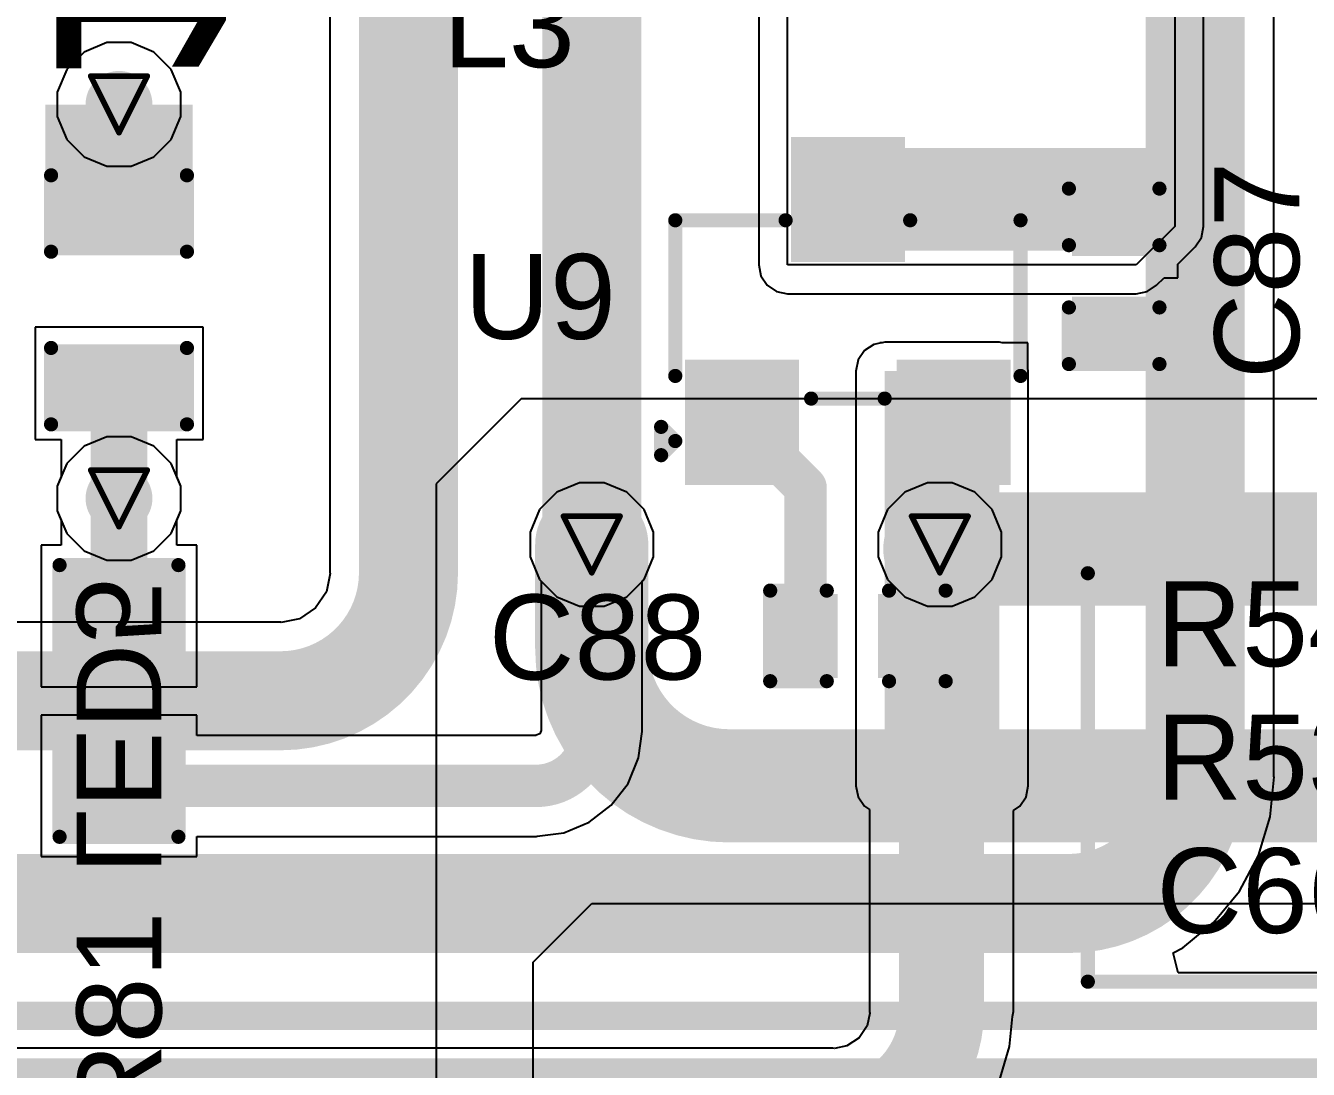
# Model space of a CAD drawing. Header units: inches. Extents: x 0 to 12.2, y 0 to 7.
# Drawn here: x 1.345 to 1.7982, y 2.9761 to 3.3449 of the extents above; entities that cross this region are included whole.
import ezdxf

# ---------------------------------------------------------------- set-up
doc = ezdxf.new("R2010")
doc.units = ezdxf.units.IN
doc.header["$MEASUREMENT"] = 0
for name, color, linetype in [('Bottom Layer', 5, 'Continuous'), ('Bottom Overlay', 54, 'Continuous'), ('Bottom Paste', 16, 'Continuous'), ('Bottom Solder', 6, 'Continuous'), ('Drill Drawing', 1, 'Continuous'), ('Layer 1', 16, 'Continuous'), ('Layer 2', 76, 'Continuous'), ('Top Layer', 1, 'Continuous'), ('Top Overlay', 2, 'Continuous'), ('Top Paste', 8, 'Continuous'), ('Top Solder', 216, 'Continuous'), ('Via Holes', 16, 'Continuous')]:
    doc.layers.add(name, color=color, linetype=linetype)
doc.styles.add('Arial', font='', dxfattribs={"height": 0.2})
doc.styles.add('Arial Black_Bold', font='', dxfattribs={"height": 0.2})
doc.styles.get('Arial').set_extended_font_data('Arial')
doc.styles.get('Arial Black_Bold').set_extended_font_data('Arial Black', bold=True)

# ---------------------------------------------------------------- blocks, each defined once
blk = doc.blocks.new('SOT_23_22')
at = {"layer": 'Top Layer'}
for points in [[(-0.01614, 0.05748), (0.01614, 0.05748), (0.01614, 0.02126), (-0.01614, 0.02126)], [(-0.05354, -0.02126), (-0.02126, -0.02126), (-0.02126, -0.05748), (-0.05354, -0.05748)], [(0.02126, -0.02126), (0.05354, -0.02126), (0.05354, -0.05748), (0.02126, -0.05748)]]:
    blk.add_hatch(color=1, dxfattribs=at).paths.add_polyline_path(points)
at = {"layer": 'Top Paste'}
for points in [[(-0.01614, 0.05748), (0.01614, 0.05748), (0.01614, 0.02126), (-0.01614, 0.02126)], [(-0.05354, -0.02126), (-0.02126, -0.02126), (-0.02126, -0.05748), (-0.05354, -0.05748)], [(0.02126, -0.02126), (0.05354, -0.02126), (0.05354, -0.05748), (0.02126, -0.05748)]]:
    blk.add_hatch(color=8, dxfattribs=at).paths.add_polyline_path(points)
at = {"layer": 'Top Solder'}
for points in [[(-0.02014, 0.06148), (0.02014, 0.06148), (0.02014, 0.01726), (-0.02014, 0.01726)], [(-0.05754, -0.01726), (-0.01726, -0.01726), (-0.01726, -0.06148), (-0.05754, -0.06148)], [(0.01726, -0.01726), (0.05754, -0.01726), (0.05754, -0.06148), (0.01726, -0.06148)]]:
    blk.add_hatch(color=216, dxfattribs=at).paths.add_polyline_path(points)
at = {"layer": 'Top Overlay'}
for points in [[(-0.061, 0.032, 0.005, 0.005, 0), (-0.022, 0.032, 0.005, 0.005, 0)], [(-0.061, -0.023, 0.005, 0.005, 0), (-0.061, 0.032, 0.005, 0.005, 0)], [(0.022, 0.032, 0.005, 0.005, 0), (0.061, 0.032, 0.005, 0.005, 0)], [(0.061, -0.023, 0.005, 0.005, 0), (0.061, 0.032, 0.005, 0.005, 0)], [(-0.013, -0.031, 0.005, 0.005, 0), (0.013, -0.031, 0.005, 0.005, 0)], [(-0.066, -0.051, 0.005, 0.005, 0), (-0.066, -0.041, 0.005, 0.005, 0)], [(-0.066, -0.041, 0.005, 0.005, 0), (-0.061, -0.046, 0.005, 0.005, 0)], [(-0.066, -0.051, 0.005, 0.005, 0), (-0.061, -0.046, 0.005, 0.005, 0)]]:
    blk.add_lwpolyline(points, format="xyseb", dxfattribs=at)
for points in [[(-0.06225, 0.032, 0.0025, 0.0025, 1), (-0.05975, 0.032, 0.0025, 0.0025, 1)], [(-0.06225, 0.032, 0.0025, 0.0025, 1), (-0.05975, 0.032, 0.0025, 0.0025, 1)], [(-0.02325, 0.032, 0.0025, 0.0025, 1), (-0.02075, 0.032, 0.0025, 0.0025, 1)], [(0.02075, 0.032, 0.0025, 0.0025, 1), (0.02325, 0.032, 0.0025, 0.0025, 1)], [(0.05975, 0.032, 0.0025, 0.0025, 1), (0.06225, 0.032, 0.0025, 0.0025, 1)], [(0.05975, 0.032, 0.0025, 0.0025, 1), (0.06225, 0.032, 0.0025, 0.0025, 1)], [(-0.06225, -0.023, 0.0025, 0.0025, 1), (-0.05975, -0.023, 0.0025, 0.0025, 1)], [(0.05975, -0.023, 0.0025, 0.0025, 1), (0.06225, -0.023, 0.0025, 0.0025, 1)], [(-0.01425, -0.031, 0.0025, 0.0025, 1), (-0.01175, -0.031, 0.0025, 0.0025, 1)], [(0.01175, -0.031, 0.0025, 0.0025, 1), (0.01425, -0.031, 0.0025, 0.0025, 1)], [(-0.06725, -0.041, 0.0025, 0.0025, 1), (-0.06475, -0.041, 0.0025, 0.0025, 1)], [(-0.06725, -0.041, 0.0025, 0.0025, 1), (-0.06475, -0.041, 0.0025, 0.0025, 1)], [(-0.06225, -0.046, 0.0025, 0.0025, 1), (-0.05975, -0.046, 0.0025, 0.0025, 1)], [(-0.06225, -0.046, 0.0025, 0.0025, 1), (-0.05975, -0.046, 0.0025, 0.0025, 1)], [(-0.06725, -0.051, 0.0025, 0.0025, 1), (-0.06475, -0.051, 0.0025, 0.0025, 1)], [(-0.06725, -0.051, 0.0025, 0.0025, 1), (-0.06475, -0.051, 0.0025, 0.0025, 1)]]:
    blk.add_lwpolyline(points, format="xyseb", close=True, dxfattribs=at)
blk = doc.blocks.new('R___0603_83')
at = {"layer": 'Top Layer'}
for points in [[(-0.015, 0.0175), (-0.015, -0.0175), (-0.045, -0.0175), (-0.045, 0.0175)], [(0.045, 0.0175), (0.045, -0.0175), (0.015, -0.0175), (0.015, 0.0175)]]:
    blk.add_hatch(color=1, dxfattribs=at).paths.add_polyline_path(points)
at = {"layer": 'Top Paste'}
for points in [[(-0.015, 0.0175), (-0.015, -0.0175), (-0.045, -0.0175), (-0.045, 0.0175)], [(0.045, 0.0175), (0.045, -0.0175), (0.015, -0.0175), (0.015, 0.0175)]]:
    blk.add_hatch(color=8, dxfattribs=at).paths.add_polyline_path(points)
at = {"layer": 'Top Solder'}
for points in [[(-0.011, 0.0215), (-0.011, -0.0215), (-0.049, -0.0215), (-0.049, 0.0215)], [(0.049, 0.0215), (0.049, -0.0215), (0.011, -0.0215), (0.011, 0.0215)]]:
    blk.add_hatch(color=216, dxfattribs=at).paths.add_polyline_path(points)
at = {"layer": 'Top Overlay'}
for points in [[(0.048, 0.021, 0.005, 0.005, 0), (-0.048, 0.021, 0.005, 0.005, 0)], [(-0.048, -0.021, 0.005, 0.005, 0), (-0.048, 0.021, 0.005, 0.005, 0)], [(0.048, -0.021, 0.005, 0.005, 0), (0.048, 0.021, 0.005, 0.005, 0)], [(0.048, -0.021, 0.005, 0.005, 0), (-0.048, -0.021, 0.005, 0.005, 0)]]:
    blk.add_lwpolyline(points, format="xyseb", dxfattribs=at)
for points in [[(-0.04925, 0.021, 0.0025, 0.0025, 1), (-0.04675, 0.021, 0.0025, 0.0025, 1)], [(-0.04925, 0.021, 0.0025, 0.0025, 1), (-0.04675, 0.021, 0.0025, 0.0025, 1)], [(0.04675, 0.021, 0.0025, 0.0025, 1), (0.04925, 0.021, 0.0025, 0.0025, 1)], [(0.04675, 0.021, 0.0025, 0.0025, 1), (0.04925, 0.021, 0.0025, 0.0025, 1)], [(-0.04925, -0.021, 0.0025, 0.0025, 1), (-0.04675, -0.021, 0.0025, 0.0025, 1)], [(-0.04925, -0.021, 0.0025, 0.0025, 1), (-0.04675, -0.021, 0.0025, 0.0025, 1)], [(0.04675, -0.021, 0.0025, 0.0025, 1), (0.04925, -0.021, 0.0025, 0.0025, 1)], [(0.04675, -0.021, 0.0025, 0.0025, 1), (0.04925, -0.021, 0.0025, 0.0025, 1)]]:
    blk.add_lwpolyline(points, format="xyseb", close=True, dxfattribs=at)
blk = doc.blocks.new('LED_0603_B_177')
at = {"layer": 'Bottom Layer'}
for points in [[(-0.03937, 0.01969), (-0.01969, 0.01969), (-0.01969, -0.01969), (-0.03937, -0.01969)], [(0.01969, 0.01969), (0.03937, 0.01969), (0.03937, -0.01969), (0.01969, -0.01969)]]:
    blk.add_hatch(color=5, dxfattribs=at).paths.add_polyline_path(points)
at = {"layer": 'Bottom Overlay'}
blk.add_hatch(color=54, dxfattribs=at).paths.add_polyline_path([(0.044, -0.026), (0.069, -0.026), (0.069, 0.026), (0.044, 0.026)])
at = {"layer": 'Bottom Paste'}
for points in [[(-0.03937, 0.01969), (-0.01969, 0.01969), (-0.01969, -0.01969), (-0.03937, -0.01969)], [(0.01969, 0.01969), (0.03937, 0.01969), (0.03937, -0.01969), (0.01969, -0.01969)]]:
    blk.add_hatch(color=16, dxfattribs=at).paths.add_polyline_path(points)
at = {"layer": 'Bottom Solder'}
for points in [[(-0.04337, 0.02369), (-0.01569, 0.02369), (-0.01569, -0.02369), (-0.04337, -0.02369)], [(0.01569, 0.02369), (0.04337, 0.02369), (0.04337, -0.02369), (0.01569, -0.02369)]]:
    blk.add_hatch(color=6, dxfattribs=at).paths.add_polyline_path(points)
at = {"layer": 'Bottom Overlay'}
for points in [[(-0.044, 0.024, 0.005, 0.005, 0), (-0.044, -0.024, 0.005, 0.005, 0)], [(-0.044, 0.024, 0.005, 0.005, 0), (-0.017, 0.024, 0.005, 0.005, 0)], [(0.017, 0.024, 0.005, 0.005, 0), (0.044, 0.024, 0.005, 0.005, 0)], [(0.044, 0.024, 0.005, 0.005, 0), (0.044, -0.024, 0.005, 0.005, 0)], [(-0.044, -0.024, 0.005, 0.005, 0), (-0.017, -0.024, 0.005, 0.005, 0)], [(0.017, -0.024, 0.005, 0.005, 0), (0.044, -0.024, 0.005, 0.005, 0)]]:
    blk.add_lwpolyline(points, format="xyseb", dxfattribs=at)
for points in [[(-0.04525, 0.024, 0.0025, 0.0025, 1), (-0.04275, 0.024, 0.0025, 0.0025, 1)], [(-0.04525, 0.024, 0.0025, 0.0025, 1), (-0.04275, 0.024, 0.0025, 0.0025, 1)], [(-0.01825, 0.024, 0.0025, 0.0025, 1), (-0.01575, 0.024, 0.0025, 0.0025, 1)], [(0.01575, 0.024, 0.0025, 0.0025, 1), (0.01825, 0.024, 0.0025, 0.0025, 1)], [(0.04275, 0.024, 0.0025, 0.0025, 1), (0.04525, 0.024, 0.0025, 0.0025, 1)], [(0.04275, 0.024, 0.0025, 0.0025, 1), (0.04525, 0.024, 0.0025, 0.0025, 1)], [(-0.04525, -0.024, 0.0025, 0.0025, 1), (-0.04275, -0.024, 0.0025, 0.0025, 1)], [(-0.04525, -0.024, 0.0025, 0.0025, 1), (-0.04275, -0.024, 0.0025, 0.0025, 1)], [(-0.01825, -0.024, 0.0025, 0.0025, 1), (-0.01575, -0.024, 0.0025, 0.0025, 1)], [(0.01575, -0.024, 0.0025, 0.0025, 1), (0.01825, -0.024, 0.0025, 0.0025, 1)], [(0.04275, -0.024, 0.0025, 0.0025, 1), (0.04525, -0.024, 0.0025, 0.0025, 1)], [(0.04275, -0.024, 0.0025, 0.0025, 1), (0.04525, -0.024, 0.0025, 0.0025, 1)]]:
    blk.add_lwpolyline(points, format="xyseb", close=True, dxfattribs=at)
blk = doc.blocks.new('C___0402_268')
at = {"layer": 'Top Layer'}
for points in [[(-0.0275, -0.0125), (-0.0275, 0.0125), (-0.0095, 0.0125), (-0.0095, -0.0125)], [(0.0095, -0.0125), (0.0095, 0.0125), (0.0275, 0.0125), (0.0275, -0.0125)]]:
    blk.add_hatch(color=1, dxfattribs=at).paths.add_polyline_path(points)
at = {"layer": 'Top Paste'}
for points in [[(-0.0275, -0.0125), (-0.0275, 0.0125), (-0.0095, 0.0125), (-0.0095, -0.0125)], [(0.0095, -0.0125), (0.0095, 0.0125), (0.0275, 0.0125), (0.0275, -0.0125)]]:
    blk.add_hatch(color=8, dxfattribs=at).paths.add_polyline_path(points)
at = {"layer": 'Top Solder'}
for points in [[(-0.02986, -0.01486), (-0.02986, 0.01486), (-0.00714, 0.01486), (-0.00714, -0.01486)], [(0.00714, -0.01486), (0.00714, 0.01486), (0.02986, 0.01486), (0.02986, -0.01486)]]:
    blk.add_hatch(color=216, dxfattribs=at).paths.add_polyline_path(points)
at = {"layer": 'Top Overlay'}
for points in [[(-0.031, 0.016, 0.005, 0.005, 0), (-0.011, 0.016, 0.005, 0.005, 0)], [(-0.031, -0.016, 0.005, 0.005, 0), (-0.031, 0.016, 0.005, 0.005, 0)], [(0.011, 0.016, 0.005, 0.005, 0), (0.031, 0.016, 0.005, 0.005, 0)], [(0.031, -0.016, 0.005, 0.005, 0), (0.031, 0.016, 0.005, 0.005, 0)], [(-0.031, -0.016, 0.005, 0.005, 0), (-0.011, -0.016, 0.005, 0.005, 0)], [(0.011, -0.016, 0.005, 0.005, 0), (0.031, -0.016, 0.005, 0.005, 0)]]:
    blk.add_lwpolyline(points, format="xyseb", dxfattribs=at)
for points in [[(-0.03225, 0.016, 0.0025, 0.0025, 1), (-0.02975, 0.016, 0.0025, 0.0025, 1)], [(-0.03225, 0.016, 0.0025, 0.0025, 1), (-0.02975, 0.016, 0.0025, 0.0025, 1)], [(-0.01225, 0.016, 0.0025, 0.0025, 1), (-0.00975, 0.016, 0.0025, 0.0025, 1)], [(0.00975, 0.016, 0.0025, 0.0025, 1), (0.01225, 0.016, 0.0025, 0.0025, 1)], [(0.02975, 0.016, 0.0025, 0.0025, 1), (0.03225, 0.016, 0.0025, 0.0025, 1)], [(0.02975, 0.016, 0.0025, 0.0025, 1), (0.03225, 0.016, 0.0025, 0.0025, 1)], [(-0.03225, -0.016, 0.0025, 0.0025, 1), (-0.02975, -0.016, 0.0025, 0.0025, 1)], [(-0.03225, -0.016, 0.0025, 0.0025, 1), (-0.02975, -0.016, 0.0025, 0.0025, 1)], [(-0.01225, -0.016, 0.0025, 0.0025, 1), (-0.00975, -0.016, 0.0025, 0.0025, 1)], [(0.00975, -0.016, 0.0025, 0.0025, 1), (0.01225, -0.016, 0.0025, 0.0025, 1)], [(0.02975, -0.016, 0.0025, 0.0025, 1), (0.03225, -0.016, 0.0025, 0.0025, 1)], [(0.02975, -0.016, 0.0025, 0.0025, 1), (0.03225, -0.016, 0.0025, 0.0025, 1)]]:
    blk.add_lwpolyline(points, format="xyseb", close=True, dxfattribs=at)
blk = doc.blocks.new('C___0402_269')
at = {"layer": 'Top Layer'}
for points in [[(-0.0275, -0.0125), (-0.0275, 0.0125), (-0.0095, 0.0125), (-0.0095, -0.0125)], [(0.0095, -0.0125), (0.0095, 0.0125), (0.0275, 0.0125), (0.0275, -0.0125)]]:
    blk.add_hatch(color=1, dxfattribs=at).paths.add_polyline_path(points)
at = {"layer": 'Top Paste'}
for points in [[(-0.0275, -0.0125), (-0.0275, 0.0125), (-0.0095, 0.0125), (-0.0095, -0.0125)], [(0.0095, -0.0125), (0.0095, 0.0125), (0.0275, 0.0125), (0.0275, -0.0125)]]:
    blk.add_hatch(color=8, dxfattribs=at).paths.add_polyline_path(points)
at = {"layer": 'Top Solder'}
for points in [[(-0.02986, -0.01486), (-0.02986, 0.01486), (-0.00714, 0.01486), (-0.00714, -0.01486)], [(0.00714, -0.01486), (0.00714, 0.01486), (0.02986, 0.01486), (0.02986, -0.01486)]]:
    blk.add_hatch(color=216, dxfattribs=at).paths.add_polyline_path(points)
at = {"layer": 'Top Overlay'}
for points in [[(-0.031, 0.016, 0.005, 0.005, 0), (-0.011, 0.016, 0.005, 0.005, 0)], [(-0.031, 0.016, 0.005, 0.005, 0), (-0.031, -0.016, 0.005, 0.005, 0)], [(0.011, 0.016, 0.005, 0.005, 0), (0.031, 0.016, 0.005, 0.005, 0)], [(0.031, 0.016, 0.005, 0.005, 0), (0.031, -0.016, 0.005, 0.005, 0)], [(-0.031, -0.016, 0.005, 0.005, 0), (-0.011, -0.016, 0.005, 0.005, 0)], [(0.011, -0.016, 0.005, 0.005, 0), (0.031, -0.016, 0.005, 0.005, 0)]]:
    blk.add_lwpolyline(points, format="xyseb", dxfattribs=at)
for points in [[(-0.03225, 0.016, 0.0025, 0.0025, 1), (-0.02975, 0.016, 0.0025, 0.0025, 1)], [(-0.03225, 0.016, 0.0025, 0.0025, 1), (-0.02975, 0.016, 0.0025, 0.0025, 1)], [(-0.01225, 0.016, 0.0025, 0.0025, 1), (-0.00975, 0.016, 0.0025, 0.0025, 1)], [(0.00975, 0.016, 0.0025, 0.0025, 1), (0.01225, 0.016, 0.0025, 0.0025, 1)], [(0.02975, 0.016, 0.0025, 0.0025, 1), (0.03225, 0.016, 0.0025, 0.0025, 1)], [(0.02975, 0.016, 0.0025, 0.0025, 1), (0.03225, 0.016, 0.0025, 0.0025, 1)], [(-0.03225, -0.016, 0.0025, 0.0025, 1), (-0.02975, -0.016, 0.0025, 0.0025, 1)], [(-0.03225, -0.016, 0.0025, 0.0025, 1), (-0.02975, -0.016, 0.0025, 0.0025, 1)], [(-0.01225, -0.016, 0.0025, 0.0025, 1), (-0.00975, -0.016, 0.0025, 0.0025, 1)], [(0.00975, -0.016, 0.0025, 0.0025, 1), (0.01225, -0.016, 0.0025, 0.0025, 1)], [(0.02975, -0.016, 0.0025, 0.0025, 1), (0.03225, -0.016, 0.0025, 0.0025, 1)], [(0.02975, -0.016, 0.0025, 0.0025, 1), (0.03225, -0.016, 0.0025, 0.0025, 1)]]:
    blk.add_lwpolyline(points, format="xyseb", close=True, dxfattribs=at)

msp = doc.modelspace()

# ---------------------------------------------------------------- hatches: boundary and pattern name
at = {"layer": 'Bottom Layer'}
h = msp.add_hatch(color=5, dxfattribs=at)
edge = h.paths.add_edge_path()
edge.add_arc((1.37795, 3.31709), 0.01181, 0, 360)
h = msp.add_hatch(color=5, dxfattribs=at)
edge = h.paths.add_edge_path()
edge.add_arc((1.37795, 3.17787), 0.01181, 0, 360)
h = msp.add_hatch(color=5, dxfattribs=at)
edge = h.paths.add_edge_path()
edge.add_arc((1.545, 3.16159), 0.01181, 0, 360)
h = msp.add_hatch(color=5, dxfattribs=at)
edge = h.paths.add_edge_path()
edge.add_arc((1.668, 3.16159), 0.01181, 0, 360)
at = {"layer": 'Layer 1'}
h = msp.add_hatch(color=16, dxfattribs=at)
edge = h.paths.add_edge_path()
edge.add_arc((1.37795, 3.31709), 0.01181, 0, 360)
h = msp.add_hatch(color=16, dxfattribs=at)
edge = h.paths.add_edge_path()
edge.add_arc((1.37795, 3.17787), 0.01181, 0, 360)
h = msp.add_hatch(color=16, dxfattribs=at)
edge = h.paths.add_edge_path()
edge.add_arc((1.545, 3.16159), 0.01181, 0, 360)
h = msp.add_hatch(color=16, dxfattribs=at)
edge = h.paths.add_edge_path()
edge.add_arc((1.668, 3.16159), 0.01181, 0, 360)
at = {"layer": 'Layer 2'}
h = msp.add_hatch(color=76, dxfattribs=at)
edge = h.paths.add_edge_path()
edge.add_arc((1.37795, 3.31709), 0.01181, 0, 360)
h = msp.add_hatch(color=76, dxfattribs=at)
edge = h.paths.add_edge_path()
edge.add_arc((1.37795, 3.17787), 0.01181, 0, 360)
h = msp.add_hatch(color=76, dxfattribs=at)
edge = h.paths.add_edge_path()
edge.add_arc((1.545, 3.16159), 0.01181, 0, 360)
h = msp.add_hatch(color=76, dxfattribs=at)
edge = h.paths.add_edge_path()
edge.add_arc((1.668, 3.16159), 0.01181, 0, 360)
at = {"layer": 'Top Layer'}
h = msp.add_hatch(color=1, dxfattribs=at)
edge = h.paths.add_edge_path()
edge.add_arc((1.37795, 3.31709), 0.01181, 0, 360)
for points in [[(1.61937, 3.2654), (1.7421, 3.2654), (1.7421, 3.30162), (1.61937, 3.30162)], [(1.64855, 3.0763), (1.68905, 3.0763), (1.68905, 3.22288), (1.64855, 3.22288)]]:
    msp.add_hatch(color=1, dxfattribs=at).paths.add_polyline_path(points)
h = msp.add_hatch(color=1, dxfattribs=at)
edge = h.paths.add_edge_path()
edge.add_arc((1.37795, 3.17787), 0.01181, 0, 360)
h = msp.add_hatch(color=1, dxfattribs=at)
edge = h.paths.add_edge_path()
edge.add_arc((1.545, 3.16159), 0.01181, 0, 360)
h = msp.add_hatch(color=1, dxfattribs=at)
edge = h.paths.add_edge_path()
edge.add_arc((1.668, 3.16159), 0.01181, 0, 360)
at = {"layer": 'Via Holes'}
h = msp.add_hatch(color=7, dxfattribs=at)
edge = h.paths.add_edge_path()
edge.add_arc((1.37795, 3.31709), 0.00591, 0, 360)
h = msp.add_hatch(color=7, dxfattribs=at)
edge = h.paths.add_edge_path()
edge.add_arc((1.37795, 3.17787), 0.00591, 0, 360)
h = msp.add_hatch(color=7, dxfattribs=at)
edge = h.paths.add_edge_path()
edge.add_arc((1.545, 3.16159), 0.00591, 0, 360)
h = msp.add_hatch(color=7, dxfattribs=at)
edge = h.paths.add_edge_path()
edge.add_arc((1.668, 3.16159), 0.00591, 0, 360)

# ---------------------------------------------------------------- linework, layer by layer
at = {"layer": 'Bottom Layer'}
for p, q in [((1.4525, 3.76971), (1.4525, 3.15156)), ((1.78598, 3.07949), (1.78598, 3.63749)), ((1.40764, 3.23835), (1.34827, 3.23835)), ((1.34827, 3.23835), (1.34827, 3.19866)), ((1.40764, 3.19866), (1.40764, 3.23835)), ((1.34827, 3.19866), (1.35756, 3.19866)), ((1.35756, 3.19866), (1.35756, 3.18563)), ((1.39834, 3.18563), (1.39834, 3.19866)), ((1.39834, 3.19866), (1.40764, 3.19866)), ((1.35756, 3.18563), (1.35614, 3.18221)), ((1.35614, 3.18221), (1.35614, 3.17353)), ((1.39976, 3.18221), (1.39834, 3.18563)), ((1.39976, 3.17353), (1.39976, 3.18221)), ((1.35614, 3.17353), (1.35946, 3.16551)), ((1.39644, 3.16551), (1.39976, 3.17353)), ((1.35946, 3.16551), (1.3656, 3.15938)), ((1.39031, 3.15938), (1.39644, 3.16551)), ((1.3656, 3.15938), (1.37361, 3.15606)), ((1.38229, 3.15606), (1.39031, 3.15938)), ((1.37361, 3.15606), (1.38229, 3.15606)), ((1.45253, 3.15133), (1.45124, 3.14485)), ((1.4525, 3.15156), (1.45253, 3.15133)), ((1.45124, 3.14485), (1.44744, 3.13916)), ((1.44744, 3.13916), (1.44175, 3.13536)), ((1.43504, 3.1341), (1.18784, 3.1341)), ((1.43527, 3.13407), (1.43504, 3.1341)), ((1.44175, 3.13536), (1.43527, 3.13407)), ((1.7847, 3.06532), (1.78609, 3.07949)), ((1.78609, 3.07949), (1.78598, 3.07949)), ((1.78057, 3.0517), (1.7847, 3.06532)), ((1.77386, 3.03915), (1.78057, 3.0517)), ((1.76483, 3.02815), (1.77386, 3.03915)), ((1.75383, 3.01912), (1.76483, 3.02815)), ((1.75041, 3.01729), (1.75383, 3.01912)), ((1.75216, 3.01029), (1.75041, 3.01729)), ((2.17445, 3.01029), (1.75216, 3.01029))]:
    msp.add_line(p, q, dxfattribs=at)
for points in [[(1.48024, 3.15156, 0.035, 0.035, 0), (1.48024, 3.76971, 0.035, 0.035, 0)], [(1.545, 3.16159, 0.035, 0.035, 0), (1.545, 3.74996, 0.035, 0.035, 0)], [(1.75824, 3.07949, 0.035, 0.035, 0), (1.75824, 3.63749, 0.035, 0.035, 0)], [(1.37795, 3.27756, 0.02, 0.02, 0), (1.37795, 3.31709, 0.02, 0.02, 0)], [(1.37795, 3.17787, 0.02, 0.02, 0), (1.37795, 3.21739, 0.02, 0.02, 0)], [(1.48024, 3.15156, 0.035, 0.035, -0.414214), (1.43504, 3.10636, 0.035, 0.035, 0)], [(1.18784, 3.10636, 0.035, 0.035, 0), (1.43504, 3.10636, 0.035, 0.035, 0)], [(1.75824, 3.07949, 0.035, 0.035, -0.414214), (1.71349, 3.03473, 0.035, 0.035, 0)], [(1.29921, 3.03473, 0.035, 0.035, 0), (1.71349, 3.03473, 0.035, 0.035, 0)], [(0.973, 2.995, 0.01, 0.01, 0), (3.04871, 2.995, 0.01, 0.01, 0)], [(0.97025, 2.975, 0.01, 0.01, 0), (3.03095, 2.975, 0.01, 0.01, 0)]]:
    msp.add_lwpolyline(points, format="xyseb", dxfattribs=at)
for points in [[(1.37295, 3.31709, 0.01, 0.01, 1), (1.38295, 3.31709, 0.01, 0.01, 1)], [(1.37295, 3.27756, 0.01, 0.01, 1), (1.38295, 3.27756, 0.01, 0.01, 1)], [(1.37295, 3.21739, 0.01, 0.01, 1), (1.38295, 3.21739, 0.01, 0.01, 1)], [(1.37295, 3.17787, 0.01, 0.01, 1), (1.38295, 3.17787, 0.01, 0.01, 1)], [(1.53625, 3.16159, 0.0175, 0.0175, 1), (1.55375, 3.16159, 0.0175, 0.0175, 1)], [(1.47149, 3.15156, 0.0175, 0.0175, 1), (1.48899, 3.15156, 0.0175, 0.0175, 1)], [(1.47149, 3.15156, 0.0175, 0.0175, 1), (1.48899, 3.15156, 0.0175, 0.0175, 1)], [(1.42629, 3.10636, 0.0175, 0.0175, 1), (1.44379, 3.10636, 0.0175, 0.0175, 1)], [(1.42629, 3.10636, 0.0175, 0.0175, 1), (1.44379, 3.10636, 0.0175, 0.0175, 1)], [(1.74949, 3.07949, 0.0175, 0.0175, 1), (1.76699, 3.07949, 0.0175, 0.0175, 1)], [(1.74949, 3.07949, 0.0175, 0.0175, 1), (1.76699, 3.07949, 0.0175, 0.0175, 1)], [(1.70474, 3.03473, 0.0175, 0.0175, 1), (1.72224, 3.03473, 0.0175, 0.0175, 1)], [(1.70474, 3.03473, 0.0175, 0.0175, 1), (1.72224, 3.03473, 0.0175, 0.0175, 1)]]:
    msp.add_lwpolyline(points, format="xyseb", close=True, dxfattribs=at)
at = {"layer": 'Drill Drawing'}
for points in [[(1.36795, 3.32709, 0.002, 0.002, 0), (1.38795, 3.32709, 0.002, 0.002, 0)], [(1.36795, 3.32709, 0.002, 0.002, 0), (1.37795, 3.30709, 0.002, 0.002, 0)], [(1.37795, 3.30709, 0.002, 0.002, 0), (1.38795, 3.32709, 0.002, 0.002, 0)], [(1.36795, 3.18787, 0.002, 0.002, 0), (1.38795, 3.18787, 0.002, 0.002, 0)], [(1.36795, 3.18787, 0.002, 0.002, 0), (1.37795, 3.16787, 0.002, 0.002, 0)], [(1.37795, 3.16787, 0.002, 0.002, 0), (1.38795, 3.18787, 0.002, 0.002, 0)], [(1.535, 3.17159, 0.002, 0.002, 0), (1.555, 3.17159, 0.002, 0.002, 0)], [(1.535, 3.17159, 0.002, 0.002, 0), (1.545, 3.15159, 0.002, 0.002, 0)], [(1.545, 3.15159, 0.002, 0.002, 0), (1.555, 3.17159, 0.002, 0.002, 0)], [(1.658, 3.17159, 0.002, 0.002, 0), (1.678, 3.17159, 0.002, 0.002, 0)], [(1.658, 3.17159, 0.002, 0.002, 0), (1.668, 3.15159, 0.002, 0.002, 0)], [(1.668, 3.15159, 0.002, 0.002, 0), (1.678, 3.17159, 0.002, 0.002, 0)]]:
    msp.add_lwpolyline(points, format="xyseb", dxfattribs=at)
for points in [[(1.36745, 3.32709, 0.001, 0.001, 1), (1.36845, 3.32709, 0.001, 0.001, 1)], [(1.36745, 3.32709, 0.001, 0.001, 1), (1.36845, 3.32709, 0.001, 0.001, 1)], [(1.38745, 3.32709, 0.001, 0.001, 1), (1.38845, 3.32709, 0.001, 0.001, 1)], [(1.38745, 3.32709, 0.001, 0.001, 1), (1.38845, 3.32709, 0.001, 0.001, 1)], [(1.37745, 3.30709, 0.001, 0.001, 1), (1.37845, 3.30709, 0.001, 0.001, 1)], [(1.37745, 3.30709, 0.001, 0.001, 1), (1.37845, 3.30709, 0.001, 0.001, 1)], [(1.36745, 3.18787, 0.001, 0.001, 1), (1.36845, 3.18787, 0.001, 0.001, 1)], [(1.36745, 3.18787, 0.001, 0.001, 1), (1.36845, 3.18787, 0.001, 0.001, 1)], [(1.38745, 3.18787, 0.001, 0.001, 1), (1.38845, 3.18787, 0.001, 0.001, 1)], [(1.38745, 3.18787, 0.001, 0.001, 1), (1.38845, 3.18787, 0.001, 0.001, 1)], [(1.37745, 3.16787, 0.001, 0.001, 1), (1.37845, 3.16787, 0.001, 0.001, 1)], [(1.37745, 3.16787, 0.001, 0.001, 1), (1.37845, 3.16787, 0.001, 0.001, 1)], [(1.5345, 3.17159, 0.001, 0.001, 1), (1.5355, 3.17159, 0.001, 0.001, 1)], [(1.5345, 3.17159, 0.001, 0.001, 1), (1.5355, 3.17159, 0.001, 0.001, 1)], [(1.5545, 3.17159, 0.001, 0.001, 1), (1.5555, 3.17159, 0.001, 0.001, 1)], [(1.5545, 3.17159, 0.001, 0.001, 1), (1.5555, 3.17159, 0.001, 0.001, 1)], [(1.6575, 3.17159, 0.001, 0.001, 1), (1.6585, 3.17159, 0.001, 0.001, 1)], [(1.6575, 3.17159, 0.001, 0.001, 1), (1.6585, 3.17159, 0.001, 0.001, 1)], [(1.6775, 3.17159, 0.001, 0.001, 1), (1.6785, 3.17159, 0.001, 0.001, 1)], [(1.6775, 3.17159, 0.001, 0.001, 1), (1.6785, 3.17159, 0.001, 0.001, 1)], [(1.5445, 3.15159, 0.001, 0.001, 1), (1.5455, 3.15159, 0.001, 0.001, 1)], [(1.5445, 3.15159, 0.001, 0.001, 1), (1.5455, 3.15159, 0.001, 0.001, 1)], [(1.6675, 3.15159, 0.001, 0.001, 1), (1.6685, 3.15159, 0.001, 0.001, 1)], [(1.6675, 3.15159, 0.001, 0.001, 1), (1.6685, 3.15159, 0.001, 0.001, 1)]]:
    msp.add_lwpolyline(points, format="xyseb", close=True, dxfattribs=at)
at = {"layer": 'Layer 1'}
for p, q in [((1.3656, 3.19636), (1.35946, 3.19022)), ((1.37361, 3.19968), (1.3656, 3.19636)), ((1.38229, 3.19968), (1.37361, 3.19968)), ((1.39031, 3.19636), (1.38229, 3.19968)), ((1.39644, 3.19022), (1.39031, 3.19636)), ((1.35946, 3.19022), (1.35614, 3.18221)), ((1.39976, 3.18221), (1.39644, 3.19022)), ((1.35614, 3.18221), (1.35614, 3.17353)), ((1.39976, 3.17353), (1.39976, 3.18221)), ((1.54066, 3.1834), (1.53265, 3.18008)), ((1.54934, 3.1834), (1.54066, 3.1834)), ((1.55735, 3.18008), (1.54934, 3.1834)), ((1.66366, 3.1834), (1.65565, 3.18008)), ((1.67234, 3.1834), (1.66366, 3.1834)), ((1.68035, 3.18008), (1.67234, 3.1834)), ((1.53265, 3.18008), (1.52651, 3.17394)), ((1.56349, 3.17394), (1.55735, 3.18008)), ((1.65565, 3.18008), (1.64951, 3.17394)), ((1.68649, 3.17394), (1.68035, 3.18008)), ((1.35614, 3.17353), (1.35946, 3.16551)), ((1.39644, 3.16551), (1.39976, 3.17353)), ((1.52651, 3.17394), (1.52319, 3.16592)), ((1.56681, 3.16592), (1.56349, 3.17394)), ((1.64951, 3.17394), (1.64619, 3.16592)), ((1.68981, 3.16592), (1.68649, 3.17394)), ((1.35946, 3.16551), (1.3656, 3.15938)), ((1.39031, 3.15938), (1.39644, 3.16551)), ((1.52319, 3.16592), (1.52319, 3.15725)), ((1.56681, 3.15725), (1.56681, 3.16592)), ((1.64619, 3.16592), (1.64619, 3.15725)), ((1.68981, 3.15725), (1.68981, 3.16592)), ((1.3656, 3.15938), (1.37361, 3.15606)), ((1.38229, 3.15606), (1.39031, 3.15938)), ((1.37361, 3.15606), (1.38229, 3.15606)), ((1.52319, 3.15725), (1.52651, 3.14923)), ((1.56349, 3.14923), (1.56681, 3.15725)), ((1.64619, 3.15725), (1.64951, 3.14923)), ((1.68649, 3.14923), (1.68981, 3.15725)), ((1.52651, 3.14923), (1.53265, 3.1431)), ((1.55735, 3.1431), (1.56349, 3.14923)), ((1.64951, 3.14923), (1.65565, 3.1431)), ((1.68035, 3.1431), (1.68649, 3.14923)), ((1.53265, 3.1431), (1.54066, 3.13978)), ((1.54934, 3.13978), (1.55735, 3.1431)), ((1.65565, 3.1431), (1.66366, 3.13978)), ((1.67234, 3.13978), (1.68035, 3.1431)), ((1.54066, 3.13978), (1.54934, 3.13978)), ((1.66366, 3.13978), (1.67234, 3.13978))]:
    msp.add_line(p, q, dxfattribs=at)
at = {"layer": 'Layer 2'}
for p, q in [((1.37361, 3.3389), (1.3656, 3.33558)), ((1.38229, 3.3389), (1.37361, 3.3389)), ((1.39031, 3.33558), (1.38229, 3.3389)), ((1.3656, 3.33558), (1.35946, 3.32944)), ((1.39644, 3.32944), (1.39031, 3.33558)), ((1.35946, 3.32944), (1.35614, 3.32142)), ((1.39976, 3.32142), (1.39644, 3.32944)), ((1.35614, 3.32142), (1.35614, 3.31275)), ((1.39976, 3.31275), (1.39976, 3.32142)), ((1.35614, 3.31275), (1.35946, 3.30473)), ((1.39644, 3.30473), (1.39976, 3.31275)), ((1.35946, 3.30473), (1.3656, 3.2986)), ((1.39031, 3.2986), (1.39644, 3.30473)), ((1.3656, 3.2986), (1.37361, 3.29528)), ((1.37361, 3.29528), (1.38229, 3.29528)), ((1.38229, 3.29528), (1.39031, 3.2986)), ((1.52, 3.213), (1.49, 3.183)), ((2.30012, 3.213), (1.52, 3.213)), ((1.3656, 3.19636), (1.35946, 3.19022)), ((1.37361, 3.19968), (1.3656, 3.19636)), ((1.38229, 3.19968), (1.37361, 3.19968)), ((1.39031, 3.19636), (1.38229, 3.19968)), ((1.39644, 3.19022), (1.39031, 3.19636)), ((1.35946, 3.19022), (1.35614, 3.18221)), ((1.39976, 3.18221), (1.39644, 3.19022)), ((1.35614, 3.18221), (1.35614, 3.17353)), ((1.39976, 3.17353), (1.39976, 3.18221)), ((1.49, 3.183), (1.49, 1.99269)), ((1.35614, 3.17353), (1.35946, 3.16551)), ((1.39644, 3.16551), (1.39976, 3.17353)), ((1.35946, 3.16551), (1.3656, 3.15938)), ((1.39031, 3.15938), (1.39644, 3.16551)), ((1.3656, 3.15938), (1.37361, 3.15606)), ((1.38229, 3.15606), (1.39031, 3.15938)), ((1.37361, 3.15606), (1.38229, 3.15606)), ((1.52432, 3.01405), (1.545, 3.03473)), ((1.545, 3.03473), (2.11581, 3.03473)), ((1.52432, 2.0105), (1.52432, 3.01405))]:
    msp.add_line(p, q, dxfattribs=at)
for points in [[(1.545, 3.1249, 0.04, 0.04, 0), (1.545, 3.16159, 0.04, 0.04, 0)], [(1.668, 3.16, 0.04, 0.04, 0), (2.22, 3.16, 0.04, 0.04, 0)], [(1.5936, 3.0763, 0.04, 0.04, -0.414214), (1.545, 3.1249, 0.04, 0.04, 0)], [(1.5936, 3.0763, 0.04, 0.04, 0), (2.12529, 3.0763, 0.04, 0.04, 0)]]:
    msp.add_lwpolyline(points, format="xyseb", dxfattribs=at)
for points in [[(1.535, 3.16159, 0.02, 0.02, 1), (1.555, 3.16159, 0.02, 0.02, 1)], [(1.658, 3.16, 0.02, 0.02, 1), (1.678, 3.16, 0.02, 0.02, 1)], [(1.535, 3.1249, 0.02, 0.02, 1), (1.555, 3.1249, 0.02, 0.02, 1)], [(1.535, 3.1249, 0.02, 0.02, 1), (1.555, 3.1249, 0.02, 0.02, 1)], [(1.5836, 3.0763, 0.02, 0.02, 1), (1.6036, 3.0763, 0.02, 0.02, 1)], [(1.5836, 3.0763, 0.02, 0.02, 1), (1.6036, 3.0763, 0.02, 0.02, 1)]]:
    msp.add_lwpolyline(points, format="xyseb", close=True, dxfattribs=at)
at = {"layer": 'Top Layer'}
for p, q in [((1.60398, 3.57697), (1.60398, 3.2604)), ((1.61417, 3.2604), (1.61417, 3.57697)), ((1.751, 3.56092), (1.751, 3.274)), ((1.7612, 3.274), (1.7612, 3.56092)), ((1.751, 3.274), (1.7374, 3.2604)), ((1.76042, 3.2701), (1.7612, 3.274)), ((1.75821, 3.26679), (1.76042, 3.2701)), ((1.7521, 3.26069), (1.75821, 3.26679)), ((1.60398, 3.2604), (1.60475, 3.25649)), ((1.7374, 3.2604), (1.61417, 3.2604)), ((1.7521, 3.25584), (1.7521, 3.26069)), ((1.60475, 3.25649), (1.60696, 3.25319)), ((1.74461, 3.25319), (1.74726, 3.25584)), ((1.74726, 3.25584), (1.7521, 3.25584)), ((1.60696, 3.25319), (1.61027, 3.25098)), ((1.61027, 3.25098), (1.61417, 3.2502)), ((1.61417, 3.2502), (1.7374, 3.2502)), ((1.7374, 3.2502), (1.7413, 3.25098)), ((1.7413, 3.25098), (1.74461, 3.25319)), ((1.64465, 3.2323), (1.64134, 3.23009)), ((1.64677, 3.23272), (1.64465, 3.2323)), ((1.64757, 3.23288), (1.64677, 3.23288)), ((1.64677, 3.23288), (1.64677, 3.23272)), ((1.64855, 3.23307), (1.64757, 3.23288)), ((1.68905, 3.23307), (1.64855, 3.23307)), ((1.69004, 3.23288), (1.68905, 3.23307)), ((1.69905, 3.23288), (1.69004, 3.23288)), ((1.69905, 3.22386), (1.69905, 3.23288)), ((1.64134, 3.23009), (1.63913, 3.22678)), ((1.63913, 3.22678), (1.63836, 3.22288)), ((1.63836, 3.22288), (1.63836, 3.0763)), ((1.69925, 3.22288), (1.69905, 3.22386)), ((1.69925, 3.0763), (1.69925, 3.22288)), ((1.3656, 3.19636), (1.35946, 3.19022)), ((1.37361, 3.19968), (1.3656, 3.19636)), ((1.38229, 3.19968), (1.37361, 3.19968)), ((1.39031, 3.19636), (1.38229, 3.19968)), ((1.39644, 3.19022), (1.39031, 3.19636)), ((1.35946, 3.19022), (1.35614, 3.18221)), ((1.39976, 3.18221), (1.39644, 3.19022)), ((1.35614, 3.18221), (1.35614, 3.17353)), ((1.39976, 3.17353), (1.39976, 3.18221)), ((1.54066, 3.1834), (1.53265, 3.18008)), ((1.54934, 3.1834), (1.54066, 3.1834)), ((1.55735, 3.18008), (1.54934, 3.1834)), ((1.53265, 3.18008), (1.52651, 3.17394)), ((1.56349, 3.17394), (1.55735, 3.18008)), ((1.35614, 3.17353), (1.35756, 3.1701)), ((1.39834, 3.1701), (1.39976, 3.17353)), ((1.52651, 3.17394), (1.52319, 3.16592)), ((1.56681, 3.16592), (1.56349, 3.17394)), ((1.35756, 3.1701), (1.35756, 3.1613)), ((1.39834, 3.1613), (1.39834, 3.1701)), ((1.52319, 3.16592), (1.52319, 3.15725)), ((1.56681, 3.15725), (1.56681, 3.16592)), ((1.35756, 3.1613), (1.35045, 3.1613)), ((1.35045, 3.1613), (1.35045, 3.1113)), ((1.40545, 3.1613), (1.39834, 3.1613)), ((1.40545, 3.1113), (1.40545, 3.1613)), ((1.52319, 3.15725), (1.52651, 3.14923)), ((1.56349, 3.14923), (1.56681, 3.15725)), ((1.52651, 3.14923), (1.52716, 3.14858)), ((1.52716, 3.14858), (1.52716, 3.0959)), ((1.56284, 3.14858), (1.56349, 3.14923)), ((1.56284, 3.0959), (1.56284, 3.14858)), ((1.35045, 3.1113), (1.40545, 3.1113)), ((1.40545, 3.1013), (1.35045, 3.1013)), ((1.35045, 3.1013), (1.35045, 3.0513)), ((1.40545, 3.09414), (1.40545, 3.1013)), ((1.52713, 3.0959), (1.52662, 3.09468)), ((1.52716, 3.0959), (1.52713, 3.0959)), ((1.56278, 3.09556), (1.56284, 3.0959)), ((1.5254, 3.09414), (1.40545, 3.09414)), ((1.52662, 3.09468), (1.5254, 3.09417)), ((1.5254, 3.09417), (1.5254, 3.09414)), ((1.56154, 3.08622), (1.56278, 3.09556)), ((1.55781, 3.07719), (1.56154, 3.08622)), ((1.55186, 3.06944), (1.55781, 3.07719)), ((1.63836, 3.0763), (1.63913, 3.0724)), ((1.69847, 3.0724), (1.69925, 3.0763)), ((1.54411, 3.06349), (1.55186, 3.06944)), ((1.63913, 3.0724), (1.64134, 3.06909)), ((1.64134, 3.06909), (1.6431, 3.06792)), ((1.69408, 3.06763), (1.69626, 3.06909)), ((1.69626, 3.06909), (1.69847, 3.0724)), ((1.6431, 3.06792), (1.6431, 2.9966)), ((1.69408, 2.9966), (1.69408, 3.06763)), ((1.52574, 3.05853), (1.53508, 3.05976)), ((1.53508, 3.05976), (1.54411, 3.06349)), ((1.40545, 3.0513), (1.40545, 3.05846)), ((1.40545, 3.05846), (1.5254, 3.05846)), ((1.5254, 3.05846), (1.52574, 3.05853)), ((1.35045, 3.0513), (1.40545, 3.0513)), ((1.64322, 2.99599), (1.64234, 2.99155)), ((1.6431, 2.9966), (1.64322, 2.99599)), ((1.69372, 2.99478), (1.69408, 2.9966)), ((1.64234, 2.99155), (1.63947, 2.98726)), ((1.69267, 2.98416), (1.69372, 2.99478)), ((1.63947, 2.98726), (1.63519, 2.9844)), ((1.63013, 2.98363), (1.25438, 2.98363)), ((1.63074, 2.98351), (1.63013, 2.98363)), ((1.63519, 2.9844), (1.63074, 2.98351)), ((1.68904, 2.9722), (1.69267, 2.98416))]:
    msp.add_line(p, q, dxfattribs=at)
for points in [[(1.59811, 3.20477, 0.015, 0.015, 0), (1.60675, 3.19416, 0.015, 0.015, 0)], [(1.60675, 3.19416, 0.015, 0.015, 0), (1.61177, 3.19051, 0.015, 0.015, 0)], [(1.61177, 3.19051, 0.015, 0.015, 0), (1.62055, 3.18172, 0.015, 0.015, 0)], [(1.37795, 3.1363, 0.02, 0.02, 0), (1.37795, 3.17787, 0.02, 0.02, 0)], [(1.62055, 3.12929, 0.015, 0.015, 0), (1.62055, 3.18172, 0.015, 0.015, 0)], [(1.545, 3.0959, 0.015, 0.015, 0), (1.545, 3.16159, 0.015, 0.015, 0)], [(1.66859, 2.9966, 0.03, 0.03, 0), (1.66859, 3.0959, 0.03, 0.03, 0)], [(1.545, 3.0959, 0.015, 0.015, -0.414214), (1.5254, 3.0763, 0.015, 0.015, 0)], [(1.37795, 3.0763, 0.015, 0.015, 0), (1.5254, 3.0763, 0.015, 0.015, 0)], [(1.66859, 2.9966, 0.03, 0.03, -0.414214), (1.63013, 2.95814, 0.03, 0.03, 0)]]:
    msp.add_lwpolyline(points, format="xyseb", dxfattribs=at)
for points in [[(1.59436, 3.20477, 0.0075, 0.0075, 1), (1.60186, 3.20477, 0.0075, 0.0075, 1)], [(1.603, 3.19416, 0.0075, 0.0075, 1), (1.6105, 3.19416, 0.0075, 0.0075, 1)], [(1.603, 3.19416, 0.0075, 0.0075, 1), (1.6105, 3.19416, 0.0075, 0.0075, 1)], [(1.60802, 3.19051, 0.0075, 0.0075, 1), (1.61552, 3.19051, 0.0075, 0.0075, 1)], [(1.60802, 3.19051, 0.0075, 0.0075, 1), (1.61552, 3.19051, 0.0075, 0.0075, 1)], [(1.37295, 3.17787, 0.01, 0.01, 1), (1.38295, 3.17787, 0.01, 0.01, 1)], [(1.6168, 3.18172, 0.0075, 0.0075, 1), (1.6243, 3.18172, 0.0075, 0.0075, 1)], [(1.6168, 3.18172, 0.0075, 0.0075, 1), (1.6243, 3.18172, 0.0075, 0.0075, 1)], [(1.54125, 3.16159, 0.0075, 0.0075, 1), (1.54875, 3.16159, 0.0075, 0.0075, 1)], [(1.37295, 3.1363, 0.01, 0.01, 1), (1.38295, 3.1363, 0.01, 0.01, 1)], [(1.6168, 3.12929, 0.0075, 0.0075, 1), (1.6243, 3.12929, 0.0075, 0.0075, 1)], [(1.66109, 3.0959, 0.015, 0.015, 1), (1.67609, 3.0959, 0.015, 0.015, 1)], [(1.54125, 3.0959, 0.0075, 0.0075, 1), (1.54875, 3.0959, 0.0075, 0.0075, 1)], [(1.54125, 3.0959, 0.0075, 0.0075, 1), (1.54875, 3.0959, 0.0075, 0.0075, 1)], [(1.3742, 3.0763, 0.0075, 0.0075, 1), (1.3817, 3.0763, 0.0075, 0.0075, 1)], [(1.52165, 3.0763, 0.0075, 0.0075, 1), (1.52915, 3.0763, 0.0075, 0.0075, 1)], [(1.52165, 3.0763, 0.0075, 0.0075, 1), (1.52915, 3.0763, 0.0075, 0.0075, 1)], [(1.66109, 2.9966, 0.015, 0.015, 1), (1.67609, 2.9966, 0.015, 0.015, 1)], [(1.66109, 2.9966, 0.015, 0.015, 1), (1.67609, 2.9966, 0.015, 0.015, 1)]]:
    msp.add_lwpolyline(points, format="xyseb", close=True, dxfattribs=at)
at = {"layer": 'Top Overlay'}
for points in [[(1.72029, 3.00712, 0.005, 0.005, 0), (1.72029, 3.15143, 0.005, 0.005, 0)], [(1.72029, 3.00712, 0.005, 0.005, 0), (2.06161, 3.00712, 0.005, 0.005, 0)]]:
    msp.add_lwpolyline(points, format="xyseb", dxfattribs=at)
for points in [[(1.71904, 3.15143, 0.0025, 0.0025, 1), (1.72154, 3.15143, 0.0025, 0.0025, 1)], [(1.71904, 3.00712, 0.0025, 0.0025, 1), (1.72154, 3.00712, 0.0025, 0.0025, 1)], [(1.71904, 3.00712, 0.0025, 0.0025, 1), (1.72154, 3.00712, 0.0025, 0.0025, 1)]]:
    msp.add_lwpolyline(points, format="xyseb", close=True, dxfattribs=at)

# ---------------------------------------------------------------- block references
for name, p, rotation in [('LED_0603_B_177', (1.37795, 3.24803), 90), ('C___0402_269', (1.7296, 3.25634), 90), ('R___0603_83', (1.37795, 3.1063), 270)]:
    msp.add_blockref(name, p, dxfattribs=dict(rotation=rotation))
for name, p in [('SOT_23_22', (1.63551, 3.24414)), ('C___0402_268', (1.63905, 3.12929))]:
    msp.add_blockref(name, p)

# ---------------------------------------------------------------- texts
at = {"layer": 'Bottom Overlay', "text_generation_flag": 2}
for s, height, style, p in [('1V2', 0.06, 'Arial Black_Bold', (1.35579, 3.3238)), ('LED5', 0.03, 'Arial', (1.36296, 3.04502))]:
    msp.add_text(s, height=height, rotation=270, dxfattribs=dict(at, style=style)).set_placement(p)
at = {"layer": 'Top Overlay', "style": 'Arial'}
for s, p in [('L3', (1.4924, 3.33022)), ('U9', (1.49998, 3.23422)), ('R54', (1.74452, 3.11855)), ('C88', (1.50861, 3.11388)), ('R53', (1.74452, 3.07144)), ('C66', (1.74452, 3.02431))]:
    msp.add_text(s, height=0.03, dxfattribs=at).set_placement(p)
for s, p in [('C87', (1.795, 3.22001)), ('R81', (1.39295, 2.95501))]:
    msp.add_text(s, height=0.03, rotation=90, dxfattribs=at).set_placement(p)

doc.saveas('drawing.dxf')
